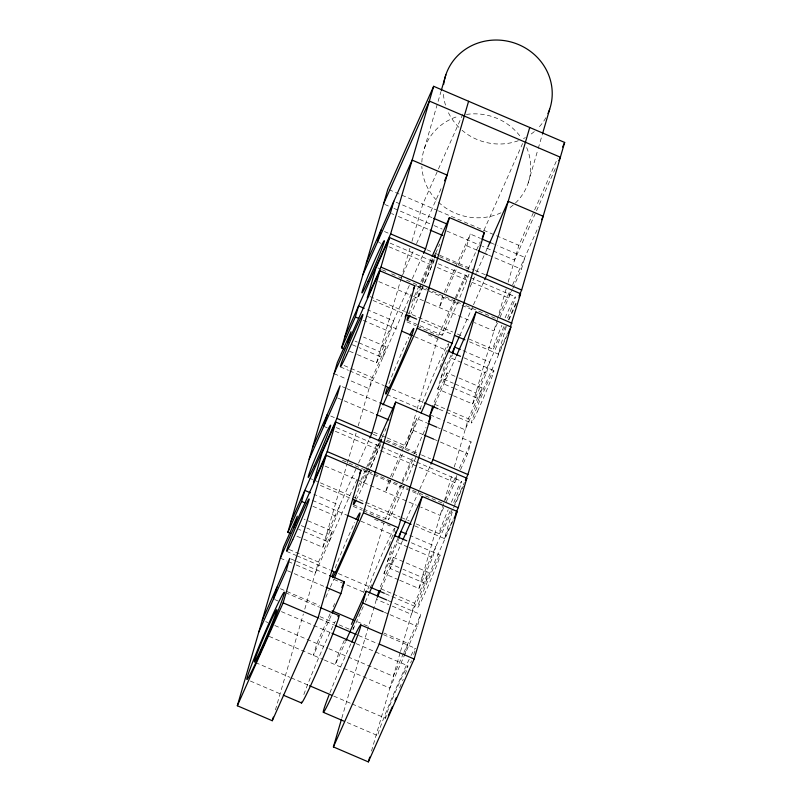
<?xml version="1.0" encoding="UTF-8"?>
<svg xmlns="http://www.w3.org/2000/svg" width="802" height="802" viewBox="0 0 802 802"><rect width="100%" height="100%" fill="white"/><g stroke="black" fill="none" stroke-linecap="round" stroke-linejoin="round"><path stroke-width="0.6" stroke-dasharray="4.01 3.01" d="M424.348 148.631L440.99 91.498M275.417 709.92L303.387 613.931M304.78 609.129L318.494 562.062L332.239 531.205L304.068 519.125M303.637 539.094L322.795 547.305L347.005 464.238M347.356 463.035L356.098 433.04M358.193 425.842L372.258 377.572L385.993 346.715L363.456 337.051M357.391 354.604L376.559 362.815L400.759 279.748M401.11 278.555L409.952 248.199M411.947 241.352L422.784 204.159L462.995 113.854M332.239 531.205L329.01 542.272L298.585 529.23M322.795 547.305L336.539 516.438L339.767 505.37L313.843 494.263M385.993 346.715L382.775 357.782L359.106 347.637M376.559 362.815L390.293 331.948L393.521 320.88L367.597 309.772M420.94 286.374L417.501 298.184L423.606 284.459M389.02 480.218L385.572 492.027L391.687 478.313M442.774 295.727L439.336 307.537L443.917 297.251M352.91 629.43L353.602 627.044M363.657 592.528L383.777 523.495M387.155 437.922L406.323 446.133L416.719 410.423M417.07 409.231L437.531 339.005M404.92 448.589L413.06 430.303L416.499 418.494L426.734 422.885M458.163 265.241L466.814 245.813L470.253 234.004L480.488 238.394M341.802 718.131L377.06 597.119M398.594 579.786L383.937 573.51L391.717 546.844M452.348 395.296L437.702 389.02L445.471 362.354M402.554 573.791L425.09 583.445L428.318 572.377L393.381 557.4L390.153 568.478L401.431 573.3M383.937 573.51L398.654 539.325M455.025 376.298L447.135 372.91L443.917 383.988L454.052 388.328M437.702 389.02L452.408 354.835M528.177 183.006L537.881 149.673M538.232 148.49L542.393 134.205M371.496 751.103L400.168 652.708M400.519 651.505L414.584 603.244L428.318 572.377M399.717 580.267L418.885 588.478L452.178 474.213M454.273 467.015L468.338 418.754L482.072 387.887L456.158 376.78M453.481 395.777L472.639 403.987L497.019 320.309M497.19 319.727L506.383 288.179M508.117 282.234L518.864 245.332L557.55 158.455M418.885 588.478L432.619 557.621L435.847 546.553L409.922 535.435M482.072 387.887L478.854 398.955L455.185 388.81M472.639 403.987L486.373 373.13L489.601 362.063L461.431 349.983M404.509 655.184L407.947 643.374L383.817 633.029M456.889 475.416L454.824 482.503L418.042 466.744M510.303 292.108L508.578 298.013L471.807 282.254M324.339 660.026L389.852 688.106L417.331 626.382L420.769 614.573L393.481 602.873M460.528 469.701L467.646 453.701L471.095 441.892L438.113 427.757M512.759 288.64L521.41 269.211L524.849 257.402L497.551 245.703M414.614 525.801L444.488 538.603L453.09 509.09M469.511 341.802L498.253 354.113L506.854 324.599M402.815 274.525L414.002 249.372M416.549 243.658L442.002 186.505M409.301 285.452L379.777 351.747L358.364 342.564M412.348 278.595L423.045 254.585M411.276 293.773L369.03 388.639L347.617 379.466M411.777 302.174L418.905 286.174M420.94 281.602L431.626 257.592M422.464 282.946L433.15 258.936M435.697 253.221L439.767 244.079M424.108 283.317L435.306 258.174M380.028 411.727L382.574 406.012M356.048 468.789L326.023 536.237L306.865 528.027M358.594 463.075L369.281 439.075M357 479.406L315.276 573.129L293.863 563.956M444.298 292.299L470.253 234.004M358.023 486.664L366.163 468.378M366.674 467.235L377.872 442.082M445.952 292.68L457.651 266.384M379.907 442.283L367.176 470.864L363.737 482.674L369.842 468.949M381.942 437.712L386.013 428.569M370.354 467.807L381.551 442.664M483.927 230.354L522.603 143.488M438.574 335.437L454.854 298.855M455.366 297.712L467.586 270.284M468.087 269.141L480.308 241.703M325.762 597.36L329.843 588.207M330.344 587.064L333.913 579.064M470.062 287.006L476.167 273.292M476.679 272.149L485.33 252.72M485.842 251.577L487.365 248.139M390.544 476.789L416.499 418.494M330.093 613.821L316.86 643.545L313.422 655.354L331.747 614.202M333.151 606.964L334.675 603.535M392.188 477.17L402.875 453.16M406.323 446.133L420.569 414.123M451.105 355.085L440.92 377.953L453.32 383.266M459.757 335.657L472.99 305.933M473.491 304.79L484.177 280.79M447.135 372.91L433.401 403.777L445.792 409.09M434.754 404.559L456.127 356.549M384.82 519.927L400.088 485.631M402.123 481.06L413.822 454.774M414.333 453.631L426.042 427.336M344.299 640.327L338.705 652.898L335.256 664.708L345.441 641.851M555.285 168.641L514.563 260.089L482.383 246.304M353.07 629.48L363.246 606.613M365.281 602.041L368.85 594.041M397.852 538.433L387.165 562.443L401.822 568.718M405.992 520.147L419.225 490.423M419.737 489.28L430.423 465.28M498.884 315.717L510.092 290.555M512.628 284.83L538.583 226.535M497.491 322.935L493.922 330.935L474.383 322.564M500.027 317.221L512.247 289.783M393.381 557.4L379.637 588.267L392.038 593.58M377.431 597.049L376.419 599.335L388.81 604.648M381 589.049L402.373 541.039M505.38 326.625L475.867 392.92L454.443 383.747M508.438 319.767L516.067 302.625M508.889 320.028L516.518 302.885M498.253 354.113L506.904 334.685M507.355 334.945L465.11 429.822L443.696 420.639M445.12 500.207L456.328 475.035M459.386 468.178L471.095 441.892M443.727 507.425L440.168 515.425L420.629 507.054M446.233 501.801L457.471 476.558M452.127 509.972L422.103 577.41L402.945 569.199M454.674 504.257L464.348 482.533M453.601 507.947L463.275 486.223M444.488 538.603L453.14 519.175M453.09 520.578L411.356 614.312L389.942 605.129M403.466 653.44L393.291 676.297L328.93 648.718M403.907 652.457L420.769 614.573M388.98 189.663L437.27 210.365M438.413 210.856L518.864 245.332M396.098 202.224L433.631 218.314M490.724 242.775L496.418 245.211M384.699 204.43L392.739 207.878M393.892 208.37L432.97 225.121M434.113 225.613L442.163 229.061M446.754 231.026L481.24 245.803M391.526 213.543L393.802 214.525M398.353 216.47L429.06 229.633M466.814 245.813L477.05 250.204M488.428 255.076L521.41 269.211M384.449 231.537L389.05 233.502M426.975 249.763L433.872 252.71M435.015 253.211L438.463 254.685M439.616 255.176L474.092 269.953M475.245 270.444L485.591 274.875M439.636 256.64L470.062 269.673A35.669 1.474 -66.8 0 1 470.193 270.084M390.073 243.116L433.742 261.833M438.343 263.808L469.37 277.101M470.523 277.602L515.345 296.81M378.714 242.354L381.01 243.347M389.05 246.785L432.729 265.502M437.321 267.477L470.654 281.763M377.842 267.898L381.291 269.382M382.434 269.873L385.882 271.347M391.627 273.813L397.381 276.279M398.524 276.77L401.972 278.244M406.574 280.219L460.589 303.367M465.812 305.602L496.237 318.645M416.058 285.692L460.879 304.9M462.022 305.392L474.674 310.805M378.825 281.612L412.328 295.968M413.471 296.459L424.97 301.382M426.113 301.873L470.042 320.7M369.963 296.56L404.439 311.336M405.591 311.828L452.709 332.028M457.31 333.993L463.055 336.459M468.799 338.925L492.939 349.261M372.98 300.429L404.007 313.732M421.25 321.121L453.421 334.905M407.195 320.249L442.133 335.216M407.015 321.913L416.027 325.772M417.16 326.264L437.441 334.955M428.268 334.775L440.669 340.088M367.416 316.419L399.596 330.213M414.534 336.619L446.714 350.404M463.957 357.792L493.842 370.604M363.246 320.359L390.293 331.948M451.436 358.153L486.373 373.13M354.985 341.121L357.241 342.083M352.339 344.74L357.973 347.156M349.512 351.226L356.268 354.123M344.078 365.501L349.712 367.917M350.845 368.399L372.258 377.572M446.925 409.571L468.338 418.754M340.419 366.905L348.459 370.354M349.612 370.855L384.088 385.622M392.138 389.07L423.165 402.373M439.255 409.271L445 411.727M446.153 412.228L471.436 423.055M386.825 394.524L420.629 409.01M334.093 373.672L346.484 378.985M430.173 414.845L442.574 420.158M342.344 386.714L345.762 388.178M346.895 388.669L378.745 402.313M337.772 398.033L375.296 414.123M413.06 430.303L423.296 434.684M433.531 439.075L439.215 441.511M440.358 442.002L467.646 453.701M373.632 432.128L381.521 435.506M382.654 435.987L386.033 437.431M330.695 416.027L335.286 417.992M373.221 434.243L377.812 436.218M387.005 440.158L420.338 454.443M421.491 454.935L430.684 458.874M385.872 441.12L416.308 454.163M336.309 427.606L415.616 461.591M416.759 462.082L461.581 481.3M324.95 426.844L327.256 427.827M335.296 431.275L416.9 466.253M342.474 460.268L353.532 465.01M355.116 465.691L408.348 488.508M412.579 490.313L442.473 503.125M363.446 470.674L372.639 474.614M373.792 475.105L420.91 495.295M325.071 466.092L416.288 505.19M309.311 478.092L312.76 479.576M313.913 480.067L351.837 496.318M352.98 496.809L364.479 501.741M365.622 502.232L400.108 517.009M401.251 517.501L409.301 520.949M416.198 523.907L439.185 533.751M320.369 485.41L351.396 498.714M367.486 505.611L398.524 518.904M353.441 504.729L362.454 508.598M363.587 509.08L388.379 519.706M353.261 506.403L362.273 510.262M363.406 510.744L383.687 519.445M374.514 519.265L390.293 526.032M312.509 500.418L346.985 515.195M360.78 521.11L392.96 534.894M411.346 542.774L440.077 555.094A28.531 1.183 -66.8 0 1 423.777 595.746A28.531 1.183 -66.8 0 1 422.704 593.079A28.531 1.183 -66.8 0 1 440.158 555.134M312.87 506.303L336.539 516.438M397.682 542.643L407.827 546.994M408.95 547.475L432.619 557.621M301.231 525.611L305.742 527.546M296.88 536.197L302.514 538.613M289.191 549.5L318.494 562.062M393.16 594.061L414.584 603.244M286.655 551.395L295.858 555.335M297.001 555.836L330.334 570.112M338.374 573.56L369.411 586.863M385.501 593.761L417.682 607.545M290.895 558.914L295.437 560.859M296.58 561.35L328.419 574.994M387.787 600.437L392.338 602.382M363.496 592.056L331.938 578.533A35.669 1.474 -66.8 0 1 331.807 578.473M280.339 558.162L287.096 561.059M288.229 561.54L292.73 563.475M287.447 570.713L293.141 573.149M294.274 573.641L324.98 586.803M384.348 612.247L388.9 614.192M390.033 614.683L417.331 626.382M280.379 588.708L319.457 605.45M357.381 621.7L368.87 626.633M285.412 592.638L319.537 607.264M383.446 634.653L415.296 648.297M319.878 616.608L334.534 622.893M339.035 624.818L349.181 629.169M274.635 599.525L278.083 601.009M319.457 618.733L334.404 625.139M358.534 635.485L378.073 643.856M281.402 611.605L312.439 624.908M313.582 625.4L330.825 632.788M356.108 643.625L407.827 665.78M265.683 621.61L268.018 622.613M274.785 625.51L327.777 648.227M269.171 636.387L323.196 659.535M255.557 662.582L290.033 677.359M291.186 677.85L308.419 685.239M333.702 696.076L350.945 703.464M352.098 703.956L385.421 718.241M250.354 681.038L282.194 694.682M347.246 722.562L377.953 735.725A47.559 1.965 -66.8 0 1 387.877 707.805A47.559 1.965 -66.8 0 1 409.18 659.334M416.027 454.433A35.669 1.474 -66.8 0 1 416.318 455.205M415.737 457.19A35.669 1.474 -66.8 0 1 405.792 482.593M404.398 485.872A35.669 1.474 -66.8 0 1 388.93 519.044A35.669 1.474 -66.8 0 1 395.727 498.914A35.669 1.474 -66.8 0 1 413.511 458.894M380.328 443.626A35.669 1.474 -66.8 0 1 370.855 467.616M369.461 470.894A35.669 1.474 -66.8 0 1 357.181 498.112M355.085 498.593A35.669 1.474 -66.8 0 1 379.396 442.313M394.935 528.368A35.669 1.474 -66.8 0 1 388.679 545.721M371.667 584.738A35.669 1.474 -66.8 0 1 369.672 588.778M367.917 589.069A35.669 1.474 -66.8 0 1 382.013 554.302A35.669 1.474 -66.8 0 1 394.524 528.237M335.176 568.087A35.669 1.474 -66.8 0 1 354.715 522.513M385.983 717.569A28.531 1.183 -66.8 0 1 391.376 701.489A28.531 1.183 -66.8 0 1 405.772 669.149A28.531 1.183 -66.8 0 1 404.479 676.026M403.246 679.154A28.531 1.183 -66.8 0 1 402.574 680.818M401.15 684.307A28.531 1.183 -66.8 0 1 399.627 687.956M387.025 715.735A28.531 1.183 -66.8 0 1 386.624 716.477M469.02 274.114A35.669 1.474 -66.8 0 1 459.546 298.103M458.163 301.382A35.669 1.474 -66.8 0 1 442.544 334.765A35.669 1.474 -66.8 0 1 450.363 312.289A35.669 1.474 -66.8 0 1 468.097 272.8M434.082 259.136A35.669 1.474 -66.8 0 1 424.609 283.136M423.215 286.404A35.669 1.474 -66.8 0 1 410.945 313.632M408.84 314.103A35.669 1.474 -66.8 0 1 433.16 257.823M448.699 343.878A35.669 1.474 -66.8 0 1 439.867 367.527M420.91 408.739A35.669 1.474 -66.8 0 1 431.145 380.589A35.669 1.474 -66.8 0 1 448.288 343.747M388.93 383.597A35.669 1.474 -66.8 0 1 408.83 337.261M505.13 317.782A28.531 1.183 -66.8 0 1 515.385 296.81A28.531 1.183 -66.8 0 1 507.145 318.975M503.957 326.444A28.531 1.183 -66.8 0 1 492.889 349.261A28.531 1.183 -66.8 0 1 501.922 325.241M451.376 502.273A28.531 1.183 -66.8 0 1 461.631 481.3A28.531 1.183 -66.8 0 1 453.391 503.466M450.203 510.924A28.531 1.183 -66.8 0 1 439.135 533.751A28.531 1.183 -66.8 0 1 448.168 509.721M303.828 694.582A47.559 1.965 -66.8 0 1 335.447 621.159M411.045 655.535A47.559 1.965 -66.8 0 1 415.446 648.668M414.945 650.863A47.559 1.965 -66.8 0 1 413.611 654.943M411.506 660.708A47.559 1.965 -66.8 0 1 410.644 662.973M329.943 692.717A47.559 1.965 -66.8 0 1 350.935 643.715M545.891 117.714A54.686 51.749 16.2 0 1 537.44 128.741M534.343 131.558A54.686 51.749 16.2 0 1 529.18 135.358M525.43 137.573A54.686 51.749 16.2 0 1 523.475 138.566M518.373 140.701A54.686 51.749 16.2 0 1 462.042 130.245M458.914 127.348A54.686 51.749 16.2 0 1 447.346 110.265M445.491 105.142A54.686 51.749 16.2 0 1 443.346 92.561M526.673 147.578A54.686 51.749 16.2 0 1 507.676 209.152M500.969 212.821A54.686 51.749 16.2 0 1 421.842 166.355M421.842 162.204A54.686 51.749 16.2 0 1 458.814 116.1M466.413 114.435A54.686 51.749 16.2 0 1 521.38 137.984M477.541 411.256A28.531 1.183 -66.8 0 0 493.912 370.644A28.531 1.183 -66.8 0 0 476.458 408.589A28.531 1.183 -66.8 0 0 477.541 411.256"/><path stroke-width="1.2" d="M280.339 558.162L326.133 455.285L361.08 470.253L318.073 617.851L272.269 720.727L237.332 705.75L283.557 547.094L297.301 516.227L294.073 527.295M290.113 533.3L287.858 532.327L337.321 362.604L351.055 331.737L347.837 342.805M343.868 348.81L341.622 347.837L387.847 189.182L433.651 86.305L564.668 142.455L521.661 290.043L519.125 295.758M287.858 532.327L301.602 501.471L304.83 490.403L310.464 492.819M341.622 347.837L355.356 316.98L358.584 305.913L364.218 308.329M273.492 599.034L276.931 587.224M323.808 426.353L327.246 414.544M377.562 241.863L381 230.054M393.832 201.252L390.384 213.061L362.905 274.785M237.332 705.75L283.136 602.873L326.133 455.285M335.817 422.073L322.073 452.94L313.472 482.453L327.216 451.596L335.817 422.073L466.834 478.223L458.233 507.746L455.686 513.46M291.086 521.26L336.89 418.383L379.897 270.795L414.834 285.773L371.827 433.361L369.792 437.932M389.572 237.582L375.827 268.449L367.226 297.963L380.97 267.106L389.572 237.582L520.588 293.732L510.463 326.685M344.84 336.77L390.644 233.893L433.651 86.305M441.341 90.315L445.852 74.837M272.269 720.727L273.322 717.128M423.546 253.442L425.581 248.871L468.589 101.283M334.414 577.921L363.426 512.769L395.677 402.073L430.624 417.05L398.363 527.746L369.361 592.899M383.085 404.87L417.18 328.279L449.441 217.583L484.378 232.56L452.117 343.256L421.08 412.98M332.259 613.059L340.91 593.62L344.349 581.821L329.562 575.485M345.943 640.708L362.745 602.984L366.183 591.174L386.654 599.946M402.875 539.896L422.223 496.458L457.16 511.435L414.153 659.023L368.349 761.9L333.411 746.923L341.452 719.324M377.381 596.016L378.995 590.483M394.855 536.037L396.258 531.245M429.471 417.251L432.749 405.992M448.619 351.547L450.012 346.755M398.975 538.212L400.91 531.576L406.544 533.992M452.729 353.732L454.664 347.086L460.298 349.502M333.411 746.923L379.216 644.046L422.223 496.458M430.935 464.137L432.97 459.566L475.977 311.968L510.914 326.945L467.907 474.533L465.36 480.248M484.689 279.647L486.724 275.076L529.731 127.478M542.743 133.012L549.681 109.212M368.349 761.9L369.742 757.098M383.546 203.939L429.351 101.062L560.367 157.212L558.844 160.641M366.344 262.976L412.148 160.099L447.085 175.077L444.539 180.791M334.093 373.672L379.897 270.795M312.59 447.466L340.068 385.742L336.629 397.551L309.151 459.275M262.274 620.146L289.753 558.423L286.314 570.232L258.835 631.956M413.311 289.201L414.834 285.773M405.16 317.031L406.183 314.745M432.138 256.45L449.441 217.583M359.547 473.681L361.08 470.253M378.374 440.94L395.677 402.073M482.343 237.131L484.378 232.56M487.877 246.996L508.227 201.282L543.165 216.249L541.641 219.678M341.802 587.535L344.349 581.821M452.117 352.8L459.245 336.8M430.173 414.845L434.243 405.702M456.639 355.406L475.977 311.968M428.589 421.621L430.624 417.05M562.633 147.027L564.668 142.455M351.426 624.327L366.183 591.174M398.363 537.29L405.491 521.29M377.431 597.049L380.489 590.192M519.064 297.161L520.588 293.732M507.856 333.802L510.914 326.945M465.812 480.508L466.834 478.223M454.102 518.293L457.16 511.435M433.631 218.314L447.285 224.159M481.631 238.876L490.724 242.775M430.193 230.114L442.704 235.477M478.192 250.685L487.285 254.585M390.644 233.893L425.581 248.871M486.724 275.076L521.661 290.043M380.97 267.106L511.987 323.256M406.303 314.715L416.649 319.146M454.574 335.396L464.919 339.837M417.18 328.279L452.117 343.256M401.892 331.196L412.238 335.637M447.867 350.905L460.508 356.319M355.356 316.98L358.745 318.424M385.241 386.123L389.832 388.088M424.318 402.865L438.103 408.779M379.877 402.804L393.521 408.649M427.867 423.366L436.97 427.265M376.439 414.604L388.95 419.967M424.428 435.175L433.531 439.075M336.89 418.383L371.827 433.361M432.97 459.566L467.907 474.533M327.216 451.596L458.233 507.746M352.549 499.205L362.895 503.636M399.667 519.395L411.165 524.318M363.426 512.769L398.363 527.746M348.138 515.686L358.484 520.117M394.113 535.385L406.754 540.809M301.602 501.471L304.981 502.914M331.477 570.603L336.078 572.578M370.554 587.355L384.348 593.259M326.123 587.285L340.91 593.62M362.745 602.984L383.216 611.756M332.098 610.873L353.933 620.227M320.67 607.746L338.865 615.545M360.7 624.908L381.171 633.68M283.136 602.873L318.073 617.851M379.216 644.046L414.153 659.023M335.547 625.63L356.238 634.502M331.978 633.279L353.812 642.633M309.572 685.73L331.406 695.093M283.337 695.174L301.532 702.973M323.366 712.326L343.837 721.108M380.108 441.03A35.669 1.474 -66.8 0 1 380.8 442.223M356.238 500.007A35.669 1.474 -66.8 0 1 354.484 500.298M356.118 519.606A35.669 1.474 -66.8 0 1 353.341 531.766A35.669 1.474 -66.8 0 1 332.64 577.651M332.158 576.618A35.669 1.474 -66.8 0 1 333.582 572.387M433.862 256.54A35.669 1.474 -66.8 0 1 434.554 257.733M409.992 315.517A35.669 1.474 -66.8 0 1 408.238 315.808M409.872 335.116A35.669 1.474 -66.8 0 1 410.363 338.985A35.669 1.474 -66.8 0 1 391.577 382.965A35.669 1.474 -66.8 0 1 387.336 387.897M337.933 616.658A47.559 1.965 -66.8 0 1 322.574 658.703A47.559 1.965 -66.8 0 1 301.452 702.091M396.318 697.69A47.559 1.965 -66.8 0 1 394.975 700.768M392.328 706.773A47.559 1.965 -66.8 0 1 388.529 715.183M351.707 642.031A47.559 1.965 -66.8 0 1 357.271 636.367A47.559 1.965 -66.8 0 1 329.702 700.828A47.559 1.965 -66.8 0 1 328.95 695.254M443.676 84.35A54.686 51.749 16.2 0 1 511.646 42.165A54.686 51.749 16.2 0 1 547.987 113.543M260.51 650.292A28.531 1.183 -66.8 0 0 276.88 609.68A28.531 1.183 -66.8 0 0 259.427 647.625A28.531 1.183 -66.8 0 0 260.51 650.292M368.018 281.312A28.531 1.183 -66.8 0 0 384.399 240.7A28.531 1.183 -66.8 0 0 366.945 278.645A28.531 1.183 -66.8 0 0 368.018 281.312M346.514 355.106A28.531 1.183 -66.8 0 0 362.895 314.494A28.531 1.183 -66.8 0 0 345.441 352.439A28.531 1.183 -66.8 0 0 346.514 355.106M314.264 465.802A28.531 1.183 -66.8 0 0 330.635 425.19A28.531 1.183 -66.8 0 0 313.191 463.135A28.531 1.183 -66.8 0 0 314.264 465.802M292.76 539.596A28.531 1.183 -66.8 0 0 309.131 498.984A28.531 1.183 -66.8 0 0 291.687 536.929A28.531 1.183 -66.8 0 0 292.76 539.596M257.111 659.906A47.559 1.965 -66.8 0 0 284.399 592.227A47.559 1.965 -66.8 0 0 255.317 655.465A47.559 1.965 -66.8 0 0 257.111 659.906"/></g></svg>
